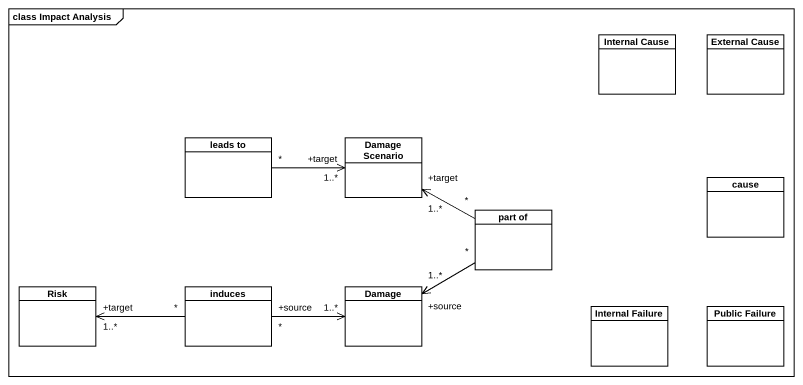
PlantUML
@startuml
mainframe class Impact Analysis
hide circle
hide empty members
class "Internal Cause" as Internal_Cause
class "External Cause" as External_Cause
class "leads to" as leads_to
class "Damage Scenario" as Damage_Scenario
class cause
class "part of" as part_of
class Risk
class induces
class Damage
class "Internal Failure" as Internal_Failure
class "Public Failure" as Public_Failure
leads_to "*" -right-> "+target\n1..*" Damage_Scenario
part_of "*" -left-> "+target\n1..*" Damage_Scenario
part_of "*" -left-> "+source\n1..*" Damage
induces "*" -left-> "+target\n1..*" Risk
induces "+source\n*" -right-> "1..*" Damage
@enduml
